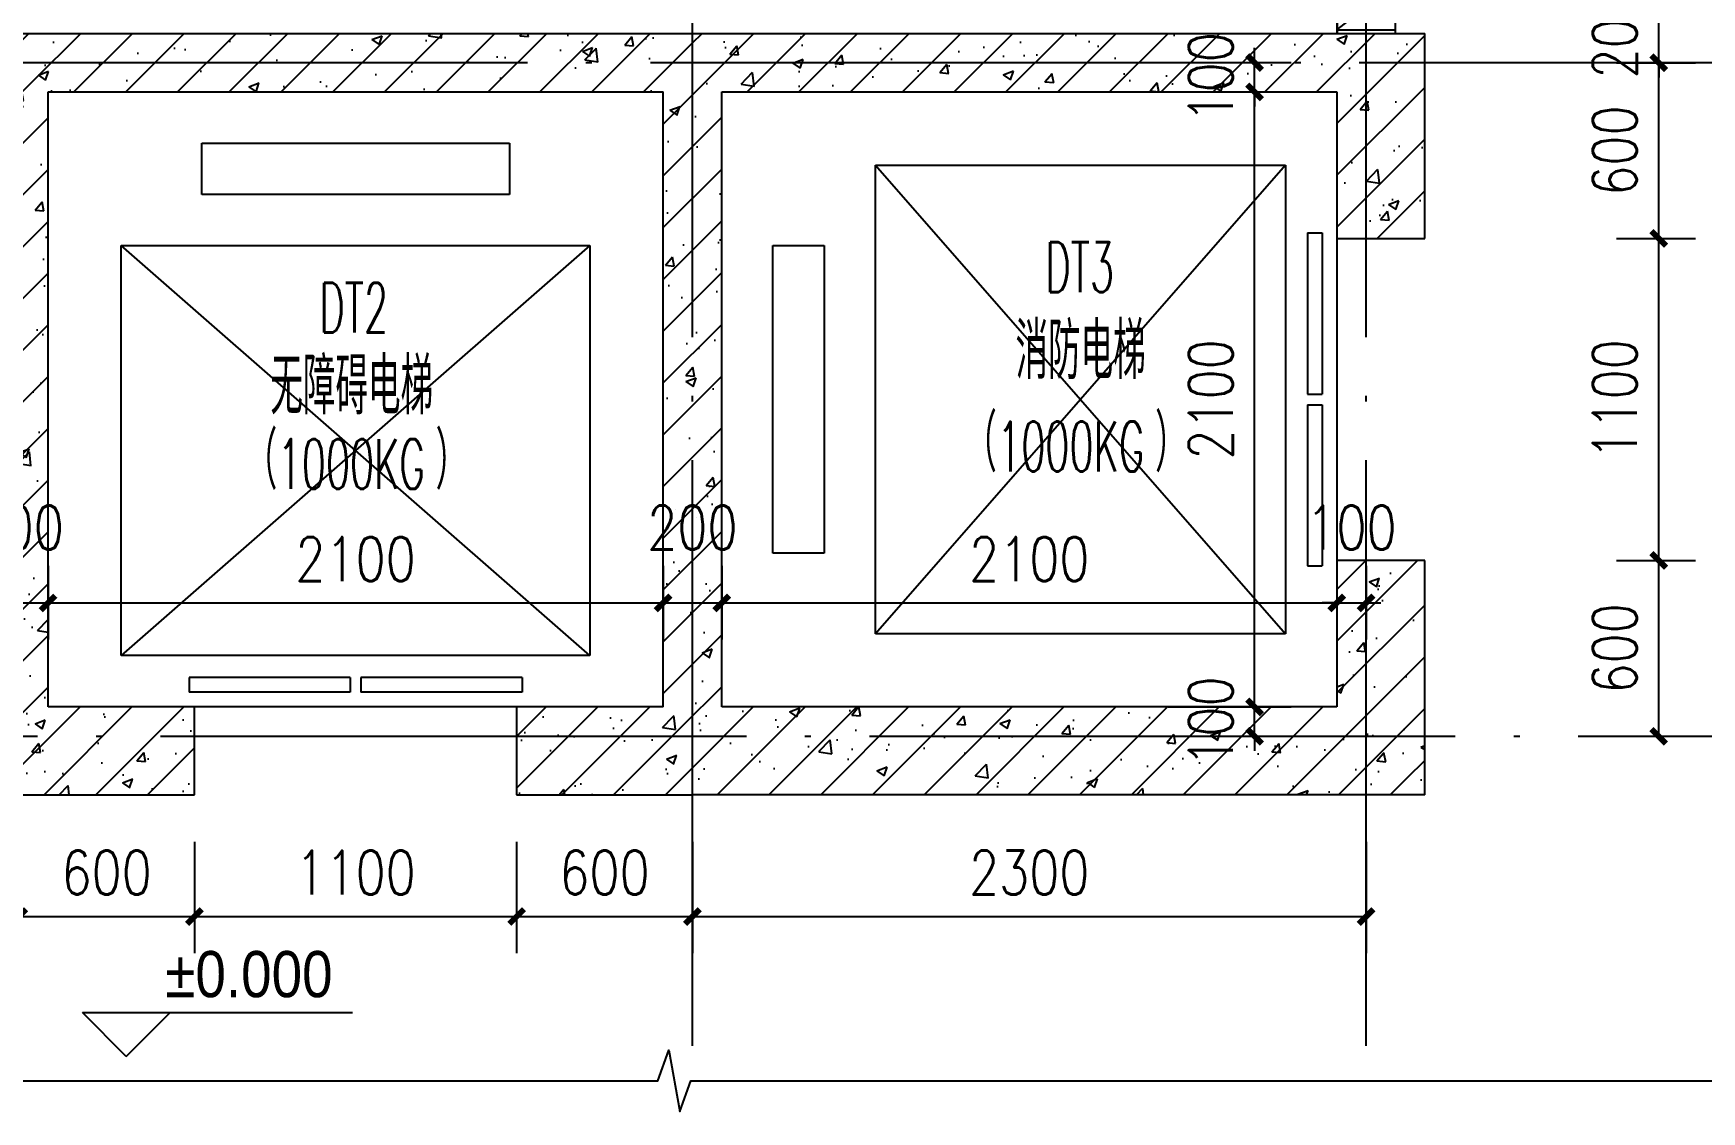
# Model space of a CAD drawing. Extents: x 718358 to 1668613, y -348838 to -159582.
# Drawn here: x 792248 to 797943, y -258145 to -254462 of the extents above; entities that cross this region are included whole.
import ezdxf

# ---------------------------------------------------------------- set-up
doc = ezdxf.new("R2010")
doc.units = 0
doc.header["$LTSCALE"] = 1000
doc.linetypes.add('DOTE', pattern=[2.42, 2, -0.2, 0.02, -0.2])
for name, color, linetype in [('建-墙体', 2, 'Continuous'), ('建-尺寸', 73, 'Continuous'), ('建-影线', 8, 'Continuous'), ('建-房间名', 7, 'Continuous'), ('建-柱子', 6, 'Continuous'), ('建-标高', 3, 'Continuous'), ('建-楼梯', 4, 'Continuous'), ('建-符号', 3, 'Continuous'), ('建-轴网', 14, 'DOTE'), ('建-门窗', 4, 'Continuous')]:
    doc.layers.add(name, color=color, linetype=linetype)
doc.styles.add('_TCH_DIM', font='gt单线西文.shx', dxfattribs={"width": 0.8, "bigfont": 'gt单线中文.shx'})
doc.styles.add('DIM_FONT', font='SIMPLEX.shx', dxfattribs={"width": 0.8, "bigfont": 'GBCBIG.shx'})
doc.dimstyles.new('DIMN50', dxfattribs={"dimscale": 0.5, "dimtxt": 300, "dimasz": 100, "dimexe": 250, "dimexo": 300, "dimgap": 150, "dimtad": 1, "dimdec": 0, "dimzin": 0, "dimdsep": 46, "dimtxsty": 'DIM_FONT', "dimblk": 'ARCHTICK', "dimcen": 0.09, "dimdle": 1, "dimclrt": 7, "dimazin": 2, "dimtfac": 1, "dimtdec": 0, "dimtix": 1, "dimtmove": 2, "dimatfit": 3, "dimldrblk": 'ARCHTICK', "dimfxl": 1, "dimtolj": 1, "dimtzin": 0, "dimarcsym": 0})
pattern_1 = [(45, (0, 0), (-88.388348, 88.388348), []), (50, (0, 0), (358.63009, -31.37607), [37.5, -412.5]), (355, (0, 0), (-69.37567, 376.09607), [30, -330]), (100.4514, (29.9, -2.6), (289.25469, 344.71977), [31.8701, -350.57106]), (46.1842, (0, 100), (533.62052, -82.7595), [56.25, -618.75]), (96.6356, (44.47, 93.1), (467.33135, 487.05894), [47.80514, -525.8565]), (351.1842, (0, 100), (467.33097, 487.0593), [45, -495]), (21, (50, 75), (298.45353, -201.30945), [37.5, -412.5]), (326, (50, 75), (121.65767, 362.57502), [30, -330]), (71.4514, (74.87, 58.22), (420.11131, 161.26525), [31.8701, -350.57106]), (37.5, (0, 0), (6.079928, 166.446927), [0, -326, 0, -335, 0, -331.25]), (7.5, (0, 0), (131.53477, 197.205856), [0, -191, 0, -318.5, 0, -126.25]), (327.5, (-111.5, 0), (266.911218, -11.277436), [0, -125, 0, -390, 0, -517.5]), (317.5, (-161.5, 0), (291.593085, 50.05249), [0, -162.5, 0, -259, 0, -367.5])]

# ---------------------------------------------------------------- blocks, each defined once
blk = doc.blocks.new('_ArchTick')
at = {"color": 0, "linetype": 'ByBlock', "const_width": 0.4}
blk.add_lwpolyline([(-0.5, -0.5), (0.5, 0.5)], dxfattribs=at)
blk = doc.blocks.new('*D591')
at = {"layer": 'Defpoints', "color": 0, "transparency": 16777216}
for p in [(792097.5, -256131.3), (792297.5, -256131.3), (792297.5, -256407.6)]:
    blk.add_point(p, dxfattribs=at)
at = {"layer": '建-尺寸', "color": 0, "lineweight": -2, "transparency": 16777216}
for p, q in [((792097.5, -256281.3), (792097.5, -256532.6)), ((792297.5, -256281.3), (792297.5, -256532.6)), ((792097, -256407.6), (792298, -256407.6))]:
    blk.add_line(p, q, dxfattribs=at)
at = {"layer": '建-尺寸', "color": 0, "lineweight": -2, "transparency": 16777216, "xscale": 50, "yscale": 50, "zscale": 50, "rotation": 180}
blk.add_blockref('_ArchTick', (792097.5, -256407.6), dxfattribs=at)
at = {"layer": '建-尺寸', "color": 0, "lineweight": -2, "transparency": 16777216, "xscale": 50, "yscale": 50, "zscale": 50}
blk.add_blockref('_ArchTick', (792297.5, -256407.6), dxfattribs=at)
at = {"layer": '建-尺寸', "color": 7, "transparency": 16777216, "insert": (792197.5, -256150.1), "char_height": 150, "attachment_point": 5, "style": 'DIM_FONT'}
blk.add_mtext('\\A1;200', dxfattribs=at)
blk = doc.blocks.new('*D592')
at = {"layer": 'Defpoints', "color": 0, "transparency": 16777216}
for p in [(792297.5, -256131.3), (794397.5, -256131.3), (794397.5, -256407.6)]:
    blk.add_point(p, dxfattribs=at)
at = {"layer": '建-尺寸', "color": 0, "lineweight": -2, "transparency": 16777216}
for p, q in [((792297.5, -256281.3), (792297.5, -256532.6)), ((794397.5, -256281.3), (794397.5, -256532.6)), ((792297, -256407.6), (794398, -256407.6))]:
    blk.add_line(p, q, dxfattribs=at)
at = {"layer": '建-尺寸', "color": 0, "lineweight": -2, "transparency": 16777216, "xscale": 50, "yscale": 50, "zscale": 50, "rotation": 180}
blk.add_blockref('_ArchTick', (792297.5, -256407.6), dxfattribs=at)
at = {"layer": '建-尺寸', "color": 0, "lineweight": -2, "transparency": 16777216, "xscale": 50, "yscale": 50, "zscale": 50}
blk.add_blockref('_ArchTick', (794397.5, -256407.6), dxfattribs=at)
at = {"layer": '建-尺寸', "color": 7, "transparency": 16777216, "insert": (793347.5, -256257.6), "char_height": 150, "attachment_point": 5, "style": 'DIM_FONT'}
blk.add_mtext('\\A1;2100', dxfattribs=at)
blk = doc.blocks.new('*D593')
at = {"layer": 'Defpoints', "color": 0, "transparency": 16777216}
for p in [(794397.5, -256131.3), (794597.5, -256131.3), (794597.5, -256407.6)]:
    blk.add_point(p, dxfattribs=at)
at = {"layer": '建-尺寸', "color": 0, "lineweight": -2, "transparency": 16777216}
for p, q in [((794397.5, -256281.3), (794397.5, -256532.6)), ((794597.5, -256281.3), (794597.5, -256532.6)), ((794397, -256407.6), (794598, -256407.6))]:
    blk.add_line(p, q, dxfattribs=at)
at = {"layer": '建-尺寸', "color": 0, "lineweight": -2, "transparency": 16777216, "xscale": 50, "yscale": 50, "zscale": 50, "rotation": 180}
blk.add_blockref('_ArchTick', (794397.5, -256407.6), dxfattribs=at)
at = {"layer": '建-尺寸', "color": 0, "lineweight": -2, "transparency": 16777216, "xscale": 50, "yscale": 50, "zscale": 50}
blk.add_blockref('_ArchTick', (794597.5, -256407.6), dxfattribs=at)
at = {"layer": '建-尺寸', "color": 7, "transparency": 16777216, "insert": (794497.5, -256150.1), "char_height": 150, "attachment_point": 5, "style": 'DIM_FONT'}
blk.add_mtext('\\A1;200', dxfattribs=at)
blk = doc.blocks.new('*D594')
at = {"layer": 'Defpoints', "color": 0, "transparency": 16777216}
for p in [(794597.5, -256131.3), (796697.5, -256131.3), (796697.5, -256407.6)]:
    blk.add_point(p, dxfattribs=at)
at = {"layer": '建-尺寸', "color": 0, "lineweight": -2, "transparency": 16777216}
for p, q in [((794597.5, -256281.3), (794597.5, -256532.6)), ((796697.5, -256281.3), (796697.5, -256532.6)), ((794597, -256407.6), (796698, -256407.6))]:
    blk.add_line(p, q, dxfattribs=at)
at = {"layer": '建-尺寸', "color": 0, "lineweight": -2, "transparency": 16777216, "xscale": 50, "yscale": 50, "zscale": 50, "rotation": 180}
blk.add_blockref('_ArchTick', (794597.5, -256407.6), dxfattribs=at)
at = {"layer": '建-尺寸', "color": 0, "lineweight": -2, "transparency": 16777216, "xscale": 50, "yscale": 50, "zscale": 50}
blk.add_blockref('_ArchTick', (796697.5, -256407.6), dxfattribs=at)
at = {"layer": '建-尺寸', "color": 7, "transparency": 16777216, "insert": (795647.5, -256257.6), "char_height": 150, "attachment_point": 5, "style": 'DIM_FONT'}
blk.add_mtext('\\A1;2100', dxfattribs=at)
blk = doc.blocks.new('*D595')
at = {"layer": 'Defpoints', "color": 0, "transparency": 16777216}
for p in [(796697.5, -256131.3), (796797.5, -256131.3), (796797.5, -256407.6)]:
    blk.add_point(p, dxfattribs=at)
at = {"layer": '建-尺寸', "color": 0, "lineweight": -2, "transparency": 16777216}
for p, q in [((796697.5, -256281.3), (796697.5, -256532.6)), ((796797.5, -256281.3), (796797.5, -256532.6)), ((796697.5, -256407.6), (796647.5, -256407.6)), ((796697.5, -256407.6), (796797.5, -256407.6)), ((796797.5, -256407.6), (796847.5, -256407.6))]:
    blk.add_line(p, q, dxfattribs=at)
at = {"layer": '建-尺寸', "color": 0, "lineweight": -2, "transparency": 16777216, "xscale": 50, "yscale": 50, "zscale": 50}
blk.add_blockref('_ArchTick', (796697.5, -256407.6), dxfattribs=at)
at = {"layer": '建-尺寸', "color": 0, "lineweight": -2, "transparency": 16777216, "xscale": 50, "yscale": 50, "zscale": 50, "rotation": 180}
blk.add_blockref('_ArchTick', (796797.5, -256407.6), dxfattribs=at)
at = {"layer": '建-尺寸', "color": 7, "transparency": 16777216, "insert": (796747.5, -256150.1), "char_height": 150, "attachment_point": 5, "style": 'DIM_FONT'}
blk.add_mtext('\\A1;100', dxfattribs=at)
blk = doc.blocks.new('*D596')
at = {"layer": 'Defpoints', "color": 0, "transparency": 16777216}
for p in [(795971.5, -256762.4), (796417, -256762.4), (795971.5, -256862.5)]:
    blk.add_point(p, dxfattribs=at)
at = {"layer": '建-尺寸', "color": 0, "lineweight": -2, "transparency": 16777216}
for p, q in [((796417, -256762.4), (796417, -256712.4)), ((796121.5, -256762.4), (796542, -256762.4)), ((796417, -256862.5), (796417, -256762.4)), ((796121.5, -256862.5), (796542, -256862.5)), ((796417, -256862.5), (796417, -256912.5))]:
    blk.add_line(p, q, dxfattribs=at)
at = {"layer": '建-尺寸', "color": 0, "lineweight": -2, "transparency": 16777216, "xscale": 50, "yscale": 50, "zscale": 50}
for p, rotation in [((796417, -256762.4), 270), ((796417, -256862.5), 90)]:
    blk.add_blockref('_ArchTick', p, dxfattribs=dict(at, rotation=rotation))
at = {"layer": '建-尺寸', "color": 7, "transparency": 16777216, "insert": (796267, -256812.5), "char_height": 150, "attachment_point": 5, "rotation": 90, "style": 'DIM_FONT'}
blk.add_mtext('\\A1;100', dxfattribs=at)
blk = doc.blocks.new('*D597')
at = {"layer": 'Defpoints', "color": 0, "transparency": 16777216}
for p in [(795971.5, -254662.4), (796417, -254662.4), (795971.5, -256762.4)]:
    blk.add_point(p, dxfattribs=at)
at = {"layer": '建-尺寸', "color": 0, "lineweight": -2, "transparency": 16777216}
for p, q in [((796121.5, -254662.4), (796542, -254662.4)), ((796417, -256762.9), (796417, -254661.9)), ((796121.5, -256762.4), (796542, -256762.4))]:
    blk.add_line(p, q, dxfattribs=at)
at = {"layer": '建-尺寸', "color": 0, "lineweight": -2, "transparency": 16777216, "xscale": 50, "yscale": 50, "zscale": 50}
for p, rotation in [((796417, -254662.4), 90), ((796417, -256762.4), 270)]:
    blk.add_blockref('_ArchTick', p, dxfattribs=dict(at, rotation=rotation))
at = {"layer": '建-尺寸', "color": 7, "transparency": 16777216, "insert": (796267, -255712.4), "char_height": 150, "attachment_point": 5, "rotation": 90, "style": 'DIM_FONT'}
blk.add_mtext('\\A1;2100', dxfattribs=at)
blk = doc.blocks.new('*D598')
at = {"layer": 'Defpoints', "color": 0, "transparency": 16777216}
for p in [(795971.5, -254562.4), (796417, -254562.4), (795971.5, -254662.4)]:
    blk.add_point(p, dxfattribs=at)
at = {"layer": '建-尺寸', "color": 0, "lineweight": -2, "transparency": 16777216}
for p, q in [((796417, -254562.4), (796417, -254512.4)), ((796121.5, -254562.4), (796542, -254562.4)), ((796417, -254662.4), (796417, -254562.4)), ((796121.5, -254662.4), (796542, -254662.4)), ((796417, -254662.4), (796417, -254712.4))]:
    blk.add_line(p, q, dxfattribs=at)
at = {"layer": '建-尺寸', "color": 0, "lineweight": -2, "transparency": 16777216, "xscale": 50, "yscale": 50, "zscale": 50}
for p, rotation in [((796417, -254562.4), 270), ((796417, -254662.4), 90)]:
    blk.add_blockref('_ArchTick', p, dxfattribs=dict(at, rotation=rotation))
at = {"layer": '建-尺寸', "color": 7, "transparency": 16777216, "insert": (796267, -254612.4), "char_height": 150, "attachment_point": 5, "rotation": 90, "style": 'DIM_FONT'}
blk.add_mtext('\\A1;100', dxfattribs=at)
blk = doc.blocks.new('*D599')
at = {"layer": 'Defpoints', "color": 0, "transparency": 16777216}
for p in [(797502.7, -256262.4), (797796.5, -256262.4), (797502.7, -256862.7)]:
    blk.add_point(p, dxfattribs=at)
at = {"layer": '建-尺寸', "color": 0, "lineweight": -2, "transparency": 16777216}
for p, q in [((797652.7, -256262.4), (797921.5, -256262.4)), ((797796.5, -256863.2), (797796.5, -256261.9)), ((797652.7, -256862.7), (797921.5, -256862.7))]:
    blk.add_line(p, q, dxfattribs=at)
at = {"layer": '建-尺寸', "color": 0, "lineweight": -2, "transparency": 16777216, "xscale": 50, "yscale": 50, "zscale": 50}
for p, rotation in [((797796.5, -256262.4), 90), ((797796.5, -256862.7), 270)]:
    blk.add_blockref('_ArchTick', p, dxfattribs=dict(at, rotation=rotation))
at = {"layer": '建-尺寸', "color": 7, "transparency": 16777216, "insert": (797646.5, -256562.6), "char_height": 150, "attachment_point": 5, "rotation": 90, "style": 'DIM_FONT'}
blk.add_mtext('\\A1;600', dxfattribs=at)
blk = doc.blocks.new('*D600')
at = {"layer": 'Defpoints', "color": 0, "transparency": 16777216}
for p in [(797502.7, -255162.4), (797796.5, -255162.4), (797502.7, -256262.4)]:
    blk.add_point(p, dxfattribs=at)
at = {"layer": '建-尺寸', "color": 0, "lineweight": -2, "transparency": 16777216}
for p, q in [((797652.7, -255162.4), (797921.5, -255162.4)), ((797796.5, -256262.9), (797796.5, -255161.9)), ((797652.7, -256262.4), (797921.5, -256262.4))]:
    blk.add_line(p, q, dxfattribs=at)
at = {"layer": '建-尺寸', "color": 0, "lineweight": -2, "transparency": 16777216, "xscale": 50, "yscale": 50, "zscale": 50}
for p, rotation in [((797796.5, -255162.4), 90), ((797796.5, -256262.4), 270)]:
    blk.add_blockref('_ArchTick', p, dxfattribs=dict(at, rotation=rotation))
at = {"layer": '建-尺寸', "color": 7, "transparency": 16777216, "insert": (797646.5, -255712.4), "char_height": 150, "attachment_point": 5, "rotation": 90, "style": 'DIM_FONT'}
blk.add_mtext('\\A1;1100', dxfattribs=at)
blk = doc.blocks.new('*D601')
at = {"layer": 'Defpoints', "color": 0, "transparency": 16777216}
for p in [(797502.7, -254562.7), (797796.5, -254562.7), (797502.7, -255162.4)]:
    blk.add_point(p, dxfattribs=at)
at = {"layer": '建-尺寸', "color": 0, "lineweight": -2, "transparency": 16777216}
for p, q in [((797652.7, -254562.7), (797921.5, -254562.7)), ((797796.5, -255162.9), (797796.5, -254562.2)), ((797652.7, -255162.4), (797921.5, -255162.4))]:
    blk.add_line(p, q, dxfattribs=at)
at = {"layer": '建-尺寸', "color": 0, "lineweight": -2, "transparency": 16777216, "xscale": 50, "yscale": 50, "zscale": 50}
for p, rotation in [((797796.5, -254562.7), 90), ((797796.5, -255162.4), 270)]:
    blk.add_blockref('_ArchTick', p, dxfattribs=dict(at, rotation=rotation))
at = {"layer": '建-尺寸', "color": 7, "transparency": 16777216, "insert": (797646.5, -254862.6), "char_height": 150, "attachment_point": 5, "rotation": 90, "style": 'DIM_FONT'}
blk.add_mtext('\\A1;600', dxfattribs=at)
blk = doc.blocks.new('*D602')
at = {"layer": 'Defpoints', "color": 0, "transparency": 16777216}
for p in [(797502.7, -254362.4), (797796.5, -254362.4), (797502.7, -254562.7)]:
    blk.add_point(p, dxfattribs=at)
at = {"layer": '建-尺寸', "color": 0, "lineweight": -2, "transparency": 16777216}
for p, q in [((797796.5, -254362.4), (797796.5, -254312.4)), ((797652.7, -254362.4), (797921.5, -254362.4)), ((797796.5, -254562.7), (797796.5, -254362.4)), ((797652.7, -254562.7), (797921.5, -254562.7)), ((797796.5, -254562.7), (797796.5, -254612.7))]:
    blk.add_line(p, q, dxfattribs=at)
at = {"layer": '建-尺寸', "color": 0, "lineweight": -2, "transparency": 16777216, "xscale": 50, "yscale": 50, "zscale": 50}
for p, rotation in [((797796.5, -254362.4), 270), ((797796.5, -254562.7), 90)]:
    blk.add_blockref('_ArchTick', p, dxfattribs=dict(at, rotation=rotation))
at = {"layer": '建-尺寸', "color": 7, "transparency": 16777216, "insert": (797646.5, -254462.6), "char_height": 150, "attachment_point": 5, "rotation": 90, "style": 'DIM_FONT'}
blk.add_mtext('\\A1;200', dxfattribs=at)
blk = doc.blocks.new('*D3350')
at = {"layer": 'Defpoints', "color": 0, "transparency": 16777216}
for p in [(794497.5, -257073.1), (796797.5, -257073.1), (796797.5, -257478.2)]:
    blk.add_point(p, dxfattribs=at)
at = {"layer": '建-尺寸', "color": 0, "lineweight": -2, "transparency": 16777216}
for p, q in [((794497.5, -257223.1), (794497.5, -257603.2)), ((796797.5, -257223.1), (796797.5, -257603.2)), ((794497, -257478.2), (796798, -257478.2))]:
    blk.add_line(p, q, dxfattribs=at)
at = {"layer": '建-尺寸', "color": 0, "lineweight": -2, "transparency": 16777216, "xscale": 50, "yscale": 50, "zscale": 50, "rotation": 180}
blk.add_blockref('_ArchTick', (794497.5, -257478.2), dxfattribs=at)
at = {"layer": '建-尺寸', "color": 0, "lineweight": -2, "transparency": 16777216, "xscale": 50, "yscale": 50, "zscale": 50}
blk.add_blockref('_ArchTick', (796797.5, -257478.2), dxfattribs=at)
at = {"layer": '建-尺寸', "color": 7, "transparency": 16777216, "insert": (795647.5, -257328.2), "char_height": 150, "attachment_point": 5, "style": 'DIM_FONT'}
blk.add_mtext('\\A1;2300', dxfattribs=at)
blk = doc.blocks.new('*D3351')
at = {"layer": 'Defpoints', "color": 0, "transparency": 16777216}
for p in [(793897.5, -257073.1), (794497.5, -257073.1), (794497.5, -257478.2)]:
    blk.add_point(p, dxfattribs=at)
at = {"layer": '建-尺寸', "color": 0, "lineweight": -2, "transparency": 16777216}
for p, q in [((793897.5, -257223.1), (793897.5, -257603.2)), ((794497.5, -257223.1), (794497.5, -257603.2)), ((793897, -257478.2), (794498, -257478.2))]:
    blk.add_line(p, q, dxfattribs=at)
at = {"layer": '建-尺寸', "color": 0, "lineweight": -2, "transparency": 16777216, "xscale": 50, "yscale": 50, "zscale": 50, "rotation": 180}
blk.add_blockref('_ArchTick', (793897.5, -257478.2), dxfattribs=at)
at = {"layer": '建-尺寸', "color": 0, "lineweight": -2, "transparency": 16777216, "xscale": 50, "yscale": 50, "zscale": 50}
blk.add_blockref('_ArchTick', (794497.5, -257478.2), dxfattribs=at)
at = {"layer": '建-尺寸', "color": 7, "transparency": 16777216, "insert": (794197.5, -257328.2), "char_height": 150, "attachment_point": 5, "style": 'DIM_FONT'}
blk.add_mtext('\\A1;600', dxfattribs=at)
blk = doc.blocks.new('*D3352')
at = {"layer": 'Defpoints', "color": 0, "transparency": 16777216}
for p in [(792797.5, -257073.1), (793897.5, -257073.1), (793897.5, -257478.2)]:
    blk.add_point(p, dxfattribs=at)
at = {"layer": '建-尺寸', "color": 0, "lineweight": -2, "transparency": 16777216}
for p, q in [((792797.5, -257223.1), (792797.5, -257603.2)), ((793897.5, -257223.1), (793897.5, -257603.2)), ((792797, -257478.2), (793898, -257478.2))]:
    blk.add_line(p, q, dxfattribs=at)
at = {"layer": '建-尺寸', "color": 0, "lineweight": -2, "transparency": 16777216, "xscale": 50, "yscale": 50, "zscale": 50, "rotation": 180}
blk.add_blockref('_ArchTick', (792797.5, -257478.2), dxfattribs=at)
at = {"layer": '建-尺寸', "color": 0, "lineweight": -2, "transparency": 16777216, "xscale": 50, "yscale": 50, "zscale": 50}
blk.add_blockref('_ArchTick', (793897.5, -257478.2), dxfattribs=at)
at = {"layer": '建-尺寸', "color": 7, "transparency": 16777216, "insert": (793347.5, -257328.2), "char_height": 150, "attachment_point": 5, "style": 'DIM_FONT'}
blk.add_mtext('\\A1;1100', dxfattribs=at)
blk = doc.blocks.new('*D3353')
at = {"layer": 'Defpoints', "color": 0, "transparency": 16777216}
for p in [(792197.5, -257073.1), (792797.5, -257073.1), (792797.5, -257478.2)]:
    blk.add_point(p, dxfattribs=at)
at = {"layer": '建-尺寸', "color": 0, "lineweight": -2, "transparency": 16777216}
for p, q in [((792197.5, -257223.1), (792197.5, -257603.2)), ((792797.5, -257223.1), (792797.5, -257603.2)), ((792197, -257478.2), (792798, -257478.2))]:
    blk.add_line(p, q, dxfattribs=at)
at = {"layer": '建-尺寸', "color": 0, "lineweight": -2, "transparency": 16777216, "xscale": 50, "yscale": 50, "zscale": 50, "rotation": 180}
blk.add_blockref('_ArchTick', (792197.5, -257478.2), dxfattribs=at)
at = {"layer": '建-尺寸', "color": 0, "lineweight": -2, "transparency": 16777216, "xscale": 50, "yscale": 50, "zscale": 50}
blk.add_blockref('_ArchTick', (792797.5, -257478.2), dxfattribs=at)
at = {"layer": '建-尺寸', "color": 7, "transparency": 16777216, "insert": (792497.5, -257328.2), "char_height": 150, "attachment_point": 5, "style": 'DIM_FONT'}
blk.add_mtext('\\A1;600', dxfattribs=at)

msp = doc.modelspace()

# ---------------------------------------------------------------- hatches: boundary and pattern name
at = {"layer": '建-影线'}
h = msp.add_hatch(dxfattribs=at)
h.set_pattern_fill('空心砖', color=256, scale=50, style=0)
h.set_pattern_definition([(0, (0, 0), (0, 175), []), (37.875, (200, 0), (-84.807639, 109.038328), []), (90, (200, 0), (-225, 1e-14), [])])
h.paths.add_polyline_path([(796897.5, -254462.4), (796897.5, -254362.4), (796697.5, -254362.4), (796697.5, -254462.4)])
h = msp.add_hatch(dxfattribs=at)
h.set_pattern_fill('钢筋混凝土', color=256, scale=50, style=0)
h.set_pattern_definition(pattern_1)
h.paths.add_polyline_path([(792197.6, -254595.8), (792297.5, -254662.4), (794397.5, -254662.4), (794497.6, -254595.8), (794497.8, -254462.4), (792197.8, -254462.4)])
h = msp.add_hatch(dxfattribs=at)
h.set_pattern_fill('钢筋混凝土', color=256, scale=50, style=0)
h.set_pattern_definition(pattern_1)
h.paths.add_polyline_path([(794497.6, -254595.8), (794597.5, -254662.4), (796697.5, -254662.4), (796997.5, -254462.4), (794497.8, -254462.4)])
h = msp.add_hatch(dxfattribs=at)
h.set_pattern_fill('钢筋混凝土', color=256, scale=50, style=0)
h.set_pattern_definition(pattern_1)
h.paths.add_polyline_path([(796697.5, -254662.4), (796697.5, -255162.4), (796997.5, -255162.4), (796997.5, -254462.4)])
h = msp.add_hatch(dxfattribs=at)
h.set_pattern_fill('钢筋混凝土', color=256, scale=50, style=0)
h.set_pattern_definition(pattern_1)
h.paths.add_polyline_path([(792197.6, -256862.6), (792297.5, -256762.6), (792297.5, -254662.4), (792197.6, -254595.8), (792097.5, -254662.4), (792097.5, -256762.6)])
h = msp.add_hatch(dxfattribs=at)
h.set_pattern_fill('钢筋混凝土', color=256, scale=50, style=0)
h.set_pattern_definition(pattern_1)
h.paths.add_polyline_path([(794497.6, -256862.6), (794597.5, -256762.6), (794597.5, -254662.4), (794497.6, -254595.8), (794397.5, -254662.4), (794397.5, -256762.6)])
h = msp.add_hatch(dxfattribs=at)
h.set_pattern_fill('钢筋混凝土', color=256, scale=50, style=0)
h.set_pattern_definition(pattern_1)
h.paths.add_polyline_path([(796997.5, -257062.6), (796997.5, -256262.4), (796697.5, -256262.4), (796697.5, -256762.6)])
h = msp.add_hatch(dxfattribs=at)
h.set_pattern_fill('钢筋混凝土', color=256, scale=50, style=0)
h.set_pattern_definition(pattern_1)
h.paths.add_polyline_path([(792197.8, -257062.6), (792797.5, -257062.6), (792797.5, -256762.6), (792297.5, -256762.6), (792197.6, -256862.6)])
h = msp.add_hatch(dxfattribs=at)
h.set_pattern_fill('钢筋混凝土', color=256, scale=50, style=0)
h.set_pattern_definition(pattern_1)
h.paths.add_polyline_path([(794397.5, -256762.6), (793897.5, -256762.6), (793897.5, -257062.6), (794497.8, -257062.6), (794497.6, -256862.6)])
h = msp.add_hatch(dxfattribs=at)
h.set_pattern_fill('钢筋混凝土', color=256, scale=50, style=0)
h.set_pattern_definition(pattern_1)
h.paths.add_polyline_path([(796997.5, -257062.6), (796697.5, -256762.6), (794597.5, -256762.6), (794497.6, -256862.6), (794497.8, -257062.6)])

# ---------------------------------------------------------------- linework, layer by layer
at = {"layer": '建-墙体'}
for p, q in [((796697.5, -254362.4), (796697.5, -254462.4)), ((796897.5, -254462.4), (796897.5, -254362.4))]:
    msp.add_line(p, q, dxfattribs=at)
at = {"layer": '建-柱子'}
for p, q in [((792197.8, -254462.4), (794497.8, -254462.4)), ((794497.8, -254462.4), (796997.5, -254462.4)), ((796997.5, -255162.4), (796997.5, -254462.4)), ((792297.5, -256762.6), (792297.5, -254662.4)), ((792297.5, -254662.4), (794397.5, -254662.4)), ((794397.5, -256762.6), (794397.5, -254662.4)), ((794597.5, -256762.6), (794597.5, -254662.4)), ((794597.5, -254662.4), (796697.5, -254662.4)), ((796697.5, -254662.4), (796697.5, -255162.4)), ((796697.5, -255162.4), (796997.5, -255162.4)), ((796997.5, -256262.4), (796697.5, -256262.4)), ((796697.5, -256262.4), (796697.5, -256762.6)), ((796997.5, -257062.6), (796997.5, -256262.4)), ((792797.5, -256762.6), (792297.5, -256762.6)), ((792797.5, -257062.6), (792797.5, -256762.6)), ((794397.5, -256762.6), (793897.5, -256762.6)), ((793897.5, -256762.6), (793897.5, -257062.6)), ((796697.5, -256762.6), (794597.5, -256762.6)), ((792197.8, -257062.6), (792797.5, -257062.6)), ((793897.5, -257062.6), (794497.8, -257062.6)), ((796997.5, -257062.6), (794497.8, -257062.6))]:
    msp.add_line(p, q, dxfattribs=at)
at = {"layer": '建-标高'}
for p, q in [((792564.7, -257956.2), (792414.7, -257806.2)), ((792414.7, -257806.2), (793336.9, -257806.2)), ((792564.7, -257956.2), (792714.7, -257806.2))]:
    msp.add_line(p, q, dxfattribs=at)
at = {"layer": '建-楼梯'}
for p, q in [((792822.5, -255012.4), (792822.5, -254837.4)), ((792822.5, -254837.4), (793872.5, -254837.4)), ((793872.5, -254837.4), (793872.5, -255012.4)), ((795122.5, -254912.4), (796522.5, -254912.4)), ((795122.5, -256512.4), (795122.5, -254912.4)), ((795122.5, -254912.4), (796522.5, -256512.4)), ((796522.5, -254912.4), (795122.5, -256512.4)), ((796522.5, -254912.4), (796522.5, -256512.4)), ((793872.5, -255012.4), (792822.5, -255012.4)), ((792547.5, -256587.4), (792547.5, -255187.4)), ((792547.5, -255187.4), (794147.5, -255187.4)), ((794147.5, -255187.4), (792547.5, -256587.4)), ((794147.5, -256587.4), (792547.5, -255187.4)), ((794147.5, -255187.4), (794147.5, -256587.4)), ((794772.5, -255187.4), (794947.5, -255187.4)), ((794772.5, -256237.4), (794772.5, -255187.4)), ((794947.5, -255187.4), (794947.5, -256237.4)), ((794947.5, -256237.4), (794772.5, -256237.4)), ((796522.5, -256512.4), (795122.5, -256512.4)), ((794147.5, -256587.4), (792547.5, -256587.4))]:
    msp.add_line(p, q, dxfattribs=at)
at = {"layer": '建-符号'}
msp.add_lwpolyline([(787094.2, -258039.6), (794379.1, -258039.6), (794417.3, -257934.6), (794454.3, -258144.6), (794491.6, -258039.6), (801776.4, -258039.6)], dxfattribs=at)
at = {"layer": '建-轴网'}
for p, q in [((794497.5, -257919.7), (794497.5, -251154.7)), ((796797.5, -257919.7), (796797.5, -251154.7)), ((787094.2, -254562.4), (801837, -254562.4)), ((787841.8, -256862.4), (801776.4, -256862.4))]:
    msp.add_line(p, q, dxfattribs=at)
at = {"layer": '建-门窗'}
for p, q in [((796597.5, -255144.1), (796597.5, -255694.1)), ((796597.5, -255144.1), (796647.5, -255144.1)), ((796647.5, -255144.1), (796647.5, -255694.1)), ((796697.5, -255162.4), (796697.5, -256262.4)), ((796597.5, -255694.1), (796647.5, -255694.1)), ((796597.5, -255730.8), (796647.5, -255730.8)), ((796597.5, -255730.8), (796597.5, -256280.8)), ((796647.5, -255730.8), (796647.5, -256280.8)), ((796597.5, -256280.8), (796647.5, -256280.8)), ((792779.2, -256662.6), (792779.2, -256712.6)), ((793329.2, -256662.6), (792779.2, -256662.6)), ((793329.2, -256662.6), (793329.2, -256712.6)), ((793915.8, -256662.6), (793365.8, -256662.6)), ((793365.8, -256662.6), (793365.8, -256712.6)), ((793915.8, -256662.6), (793915.8, -256712.6)), ((793329.2, -256712.6), (792779.2, -256712.6)), ((793915.8, -256712.6), (793365.8, -256712.6)), ((793897.5, -256762.6), (792797.5, -256762.6))]:
    msp.add_line(p, q, dxfattribs=at)

# ---------------------------------------------------------------- texts
at = {"layer": '建-房间名', "style": 'DIM_FONT'}
for s, height, width, p in [('DT3', 170, 0.564706, (795702.3, -255345.7)), ('DT2', 170, 0.564706, (793224.1, -255484.4)), ('消防电梯', 192.91, 0.8, (795600.6, -255643.2)), ('无障碍电梯', 192.91, 0.8, (793056.6, -255763.6)), ('（', 192.9, 0.8, (795425.6, -255958.1)), ('）', 192.9, 0.8, (796077.3, -255958.1)), ('（', 192.9, 0.8, (792969.1, -256017.9)), ('）', 192.9, 0.8, (793620.9, -256017.9)), ('1000KG', 170, 0.564706, (795537.9, -255958.1)), ('1000KG', 170, 0.564706, (793081.5, -256017.9))]:
    msp.add_text(s, height=height, dxfattribs=dict(at, width=width)).set_placement(p)
at = {"layer": '建-标高', "style": '_TCH_DIM', "width": 0.888889}
msp.add_text('%%P0.000', height=157.5, dxfattribs=at).set_placement((792697.9, -257753.7))

# ---------------------------------------------------------------- dimensions: what is measured, and where the dimension line sits
at = {"layer": '建-尺寸'}
for p1, p2, distance, picture, middle in [((797502.7, -254562.7), (797502.7, -254362.4), -293.9, '*D602', (797646.5, -254462.6)), ((795971.5, -254662.4), (795971.5, -254562.4), -445.5, '*D598', (796267, -254612.4)), ((797502.7, -255162.4), (797502.7, -254562.7), -293.9, '*D601', (797646.5, -254862.6)), ((795971.5, -256762.4), (795971.5, -254662.4), -445.5, '*D597', (796267, -255712.4)), ((797502.7, -256262.4), (797502.7, -255162.4), -293.9, '*D600', (797646.5, -255712.4)), ((792297.5, -256131.3), (794397.5, -256131.3), -276.3, '*D592', (793347.5, -256257.6)), ((794597.5, -256131.3), (796697.5, -256131.3), -276.3, '*D594', (795647.5, -256257.6)), ((797502.7, -256862.7), (797502.7, -256262.4), -293.9, '*D599', (797646.5, -256562.6)), ((795971.5, -256862.5), (795971.5, -256762.4), -445.5, '*D596', (796267, -256812.5)), ((792197.5, -257073.1), (792797.5, -257073.1), -405.1, '*D3353', (792497.5, -257328.2)), ((792797.5, -257073.1), (793897.5, -257073.1), -405.1, '*D3352', (793347.5, -257328.2)), ((793897.5, -257073.1), (794497.5, -257073.1), -405.1, '*D3351', (794197.5, -257328.2)), ((794497.5, -257073.1), (796797.5, -257073.1), -405.1, '*D3350', (795647.5, -257328.2))]:
    dim = msp.add_aligned_dim(p1=p1, p2=p2, distance=distance, dimstyle='DIMN50', dxfattribs=at)
    dim.commit()
    dim.dimension.update_dxf_attribs({"geometry": picture, "text_midpoint": middle})
for base, p1, p2, picture, middle in [((792297.5, -256407.6), (792097.5, -256131.3), (792297.5, -256131.3), '*D591', (792197.5, -256150.1)), ((794597.5, -256407.6), (794397.5, -256131.3), (794597.5, -256131.3), '*D593', (794497.5, -256150.1)), ((796797.5, -256407.6), (796697.5, -256131.3), (796797.5, -256131.3), '*D595', (796747.5, -256150.1))]:
    dim = msp.add_linear_dim(base=base, p1=p1, p2=p2, angle=0, dimstyle='DIMN50', dxfattribs=at)
    dim.commit()
    dim.dimension.update_dxf_attribs({"geometry": picture, "text_midpoint": middle, "dimtype": 161})

doc.saveas('drawing.dxf')
